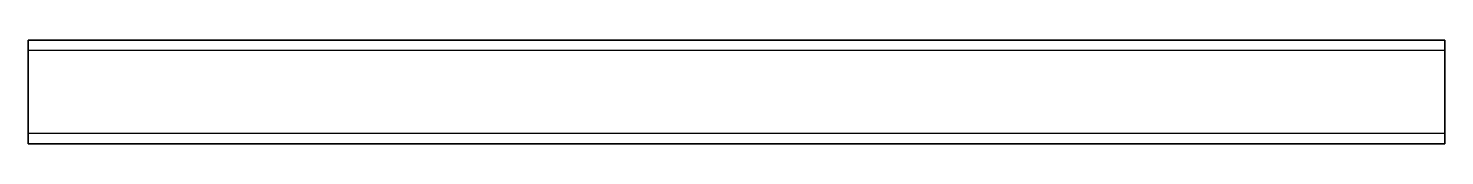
# Model space of a CAD drawing. Header units: inches. Extents: x 0 to 410, y 0 to 30.
import ezdxf

# ---------------------------------------------------------------- set-up
doc = ezdxf.new("R2010")
doc.units = ezdxf.units.IN
doc.header["$MEASUREMENT"] = 0
doc.layers.add('SIMUMAK Visible (ISO)', color=7, linetype='Continuous', lineweight=35)
doc.layers.add('SIMUMAK Visible Narrow (ISO)', color=7, linetype='Continuous', lineweight=25)

# ---------------------------------------------------------------- blocks, each defined once
blk = doc.blocks.new('DIN 30 x 30 x 2 00000011_Sheet_4_2454E 30x30x32')
at = {"layer": 'SIMUMAK Visible (ISO)'}
for p, q in [((-205, 12), (-205, 15)), ((205, 15), (-205, 15)), ((205, 12), (205, 15)), ((-205, 12), (-205, -12)), ((205, 12), (205, -12)), ((-205, -15), (-205, -12)), ((205, -15), (205, -12)), ((205, -15), (-205, -15))]:
    blk.add_line(p, q, dxfattribs=at)
at = {"layer": 'SIMUMAK Visible Narrow (ISO)'}
for p, q in [((205, 12), (-205, 12)), ((205, -12), (-205, -12))]:
    blk.add_line(p, q, dxfattribs=at)

msp = doc.modelspace()

# ---------------------------------------------------------------- block references
msp.add_blockref('DIN 30 x 30 x 2 00000011_Sheet_4_2454E 30x30x32', (205, 15))

doc.saveas('drawing.dxf')
